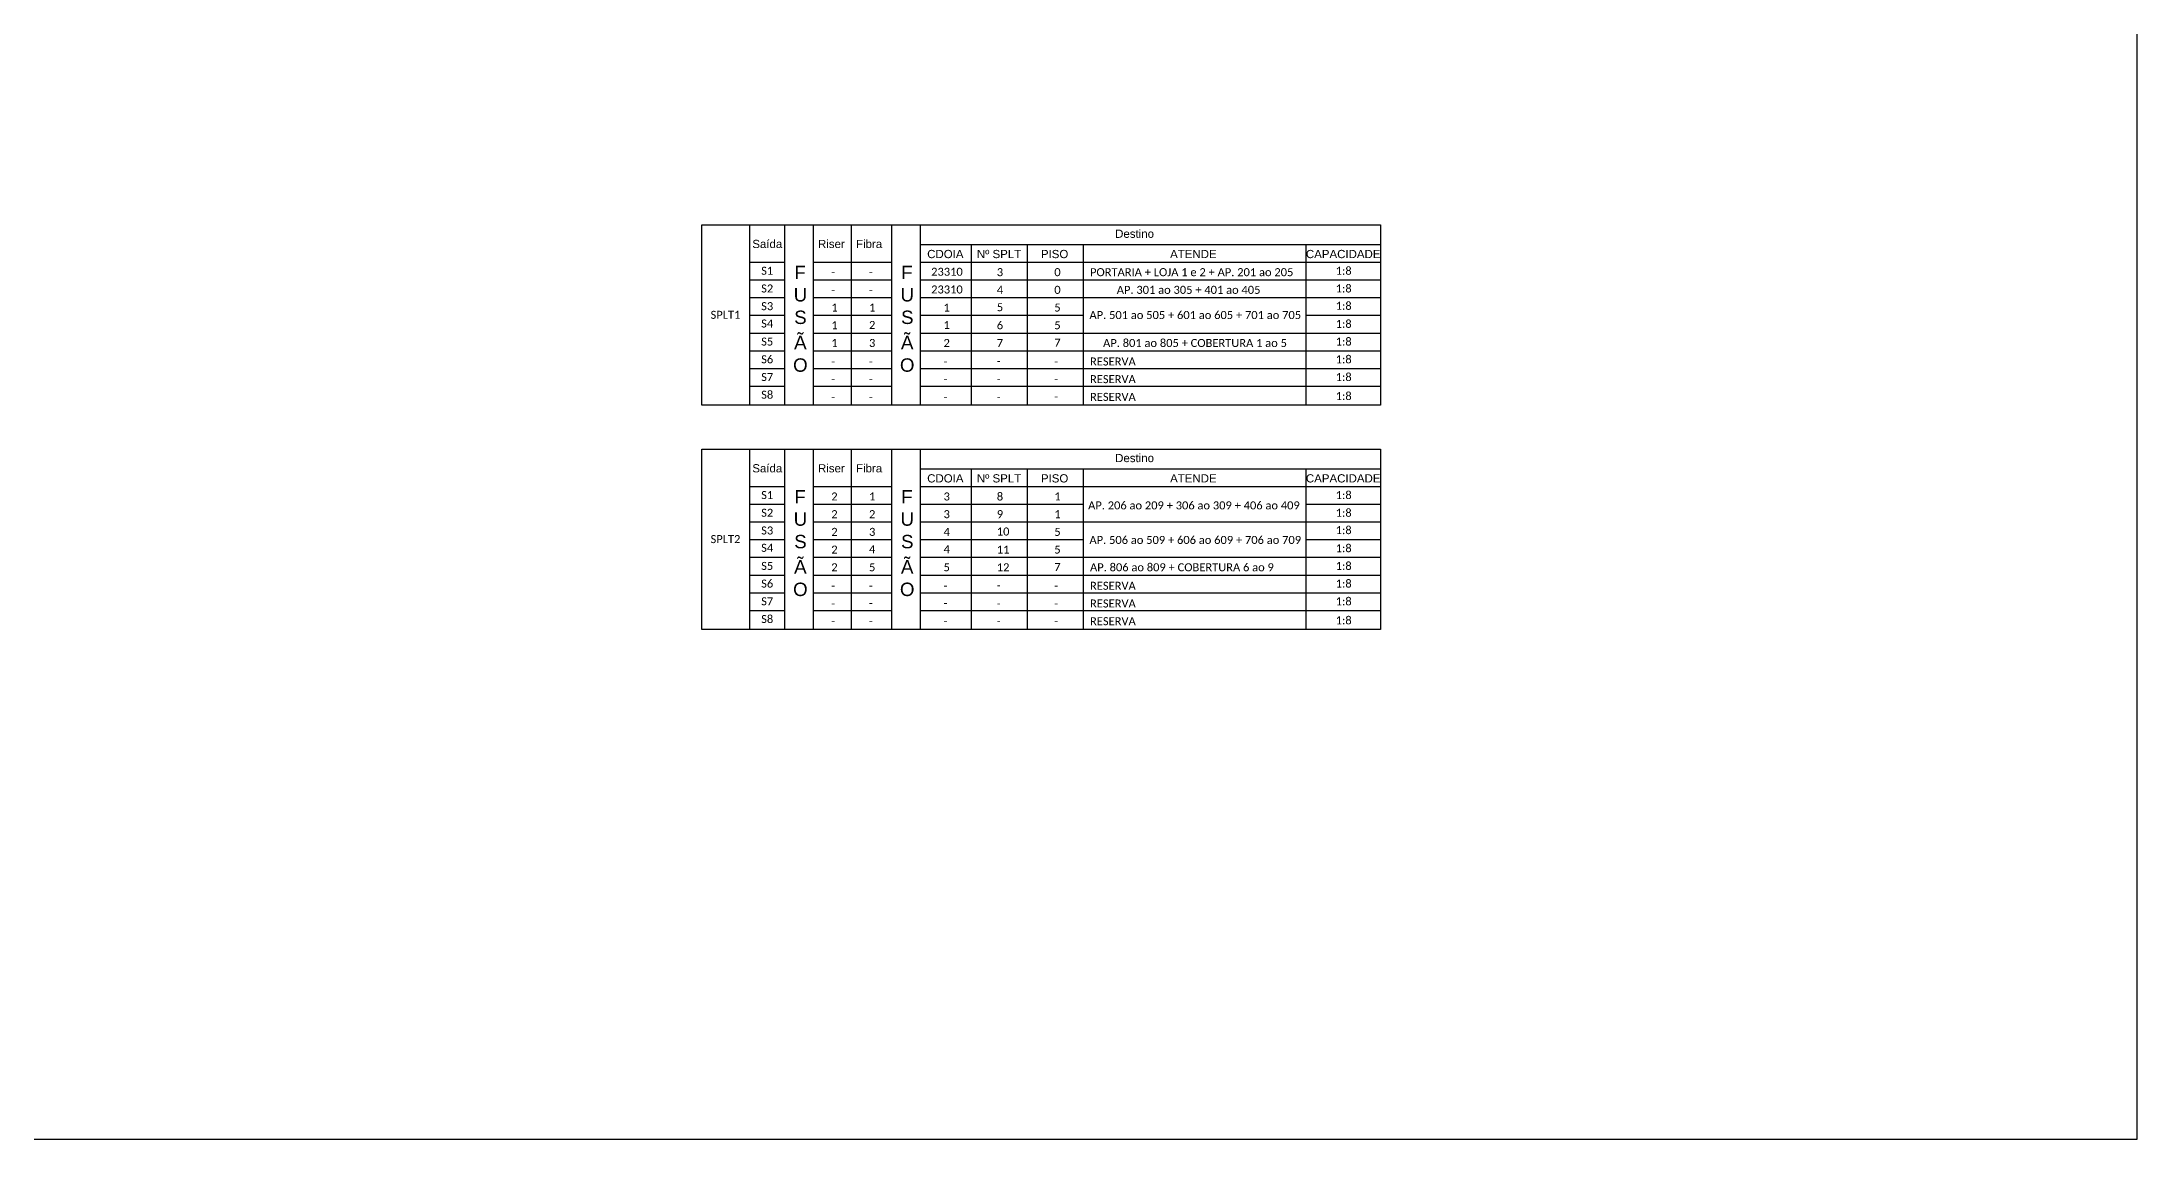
# Model space of a CAD drawing. Extents: x -89 to 749, y 705 to 1299.
# Drawn here: x 244 to 749, y 705 to 970 of the extents above; entities that cross this region are included whole.
import ezdxf
from ezdxf.enums import TextEntityAlignment as Align

# ---------------------------------------------------------------- set-up
doc = ezdxf.new("R2010")
doc.units = 0
doc.styles.add('ARIAL', font='arial.ttf')
doc.styles.add('WMF-Calibri0', font='CALIBRI.TTF')

msp = doc.modelspace()

# ---------------------------------------------------------------- linework, layer by layer
at = {"color": 7}
for p, q in [((403.31, 925.44), (566.93, 925.44)), ((403.31, 881.97), (403.31, 925.44)), ((414.78, 925.44), (414.78, 881.97)), ((423.26, 925.44), (423.26, 881.97)), ((430.22, 881.97), (430.22, 925.44)), ((439.31, 925.44), (439.31, 881.97)), ((449.01, 925.44), (449.01, 881.97)), ((455.98, 925.44), (455.98, 881.97)), ((566.93, 925.44), (566.93, 881.97)), ((455.98, 920.69), (566.93, 920.69)), ((468.24, 920.69), (468.24, 881.97)), ((481.77, 920.69), (481.77, 881.97)), ((495.26, 920.69), (495.26, 881.97)), ((548.87, 920.69), (548.87, 881.97)), ((414.78, 916.42), (423.26, 916.42)), ((430.22, 916.42), (449.01, 916.42)), ((455.98, 916.42), (566.93, 916.42)), ((414.78, 912.15), (423.26, 912.15)), ((430.22, 912.15), (449.01, 912.15)), ((455.98, 912.15), (566.93, 912.15)), ((414.78, 907.89), (423.26, 907.89)), ((430.22, 907.89), (449.01, 907.89)), ((455.98, 907.89), (566.93, 907.89)), ((414.78, 903.62), (423.26, 903.62)), ((414.78, 899.35), (423.26, 899.35)), ((430.22, 903.62), (449.01, 903.62)), ((430.22, 899.35), (449.01, 899.35)), ((455.98, 903.62), (495.26, 903.62)), ((455.98, 899.35), (566.93, 899.35)), ((548.87, 903.62), (566.93, 903.62)), ((414.78, 895.08), (423.26, 895.08)), ((430.22, 895.08), (449.01, 895.08)), ((455.98, 895.08), (566.93, 895.08)), ((414.78, 890.81), (423.26, 890.81)), ((430.22, 890.81), (449.01, 890.81)), ((455.98, 890.81), (566.93, 890.81)), ((414.78, 886.54), (423.26, 886.54)), ((430.22, 886.54), (449.01, 886.54)), ((455.98, 886.54), (566.93, 886.54)), ((566.93, 881.97), (403.31, 881.97)), ((403.31, 871.36), (566.93, 871.36)), ((403.31, 827.89), (403.31, 871.36)), ((414.78, 871.36), (414.78, 827.89)), ((423.26, 871.36), (423.26, 827.89)), ((430.22, 827.89), (430.22, 871.36)), ((439.31, 871.36), (439.31, 827.89)), ((449.01, 871.36), (449.01, 827.89)), ((455.98, 871.36), (455.98, 827.89)), ((566.93, 871.36), (566.93, 827.89)), ((455.98, 866.62), (566.93, 866.62)), ((468.24, 866.62), (468.24, 827.89)), ((481.77, 866.62), (481.77, 827.89)), ((495.26, 866.62), (495.26, 827.89)), ((548.87, 866.62), (548.87, 827.89)), ((414.78, 862.35), (423.26, 862.35)), ((430.22, 862.35), (449.01, 862.35)), ((455.98, 862.35), (566.93, 862.35)), ((414.78, 858.08), (423.26, 858.08)), ((414.78, 853.81), (423.26, 853.81)), ((430.22, 858.08), (449.01, 858.08)), ((430.22, 853.81), (449.01, 853.81)), ((455.98, 858.08), (495.26, 858.08)), ((455.98, 853.81), (566.93, 853.81)), ((548.87, 858.08), (566.93, 858.08)), ((414.78, 849.54), (423.26, 849.54)), ((430.22, 849.54), (449.01, 849.54)), ((455.98, 849.54), (495.26, 849.54)), ((548.87, 849.54), (566.93, 849.54)), ((414.78, 845.28), (423.26, 845.28)), ((430.22, 845.28), (449.01, 845.28)), ((455.98, 845.28), (566.93, 845.28)), ((414.78, 841.01), (423.26, 841.01)), ((430.22, 841.01), (449.01, 841.01)), ((455.98, 841.01), (566.93, 841.01)), ((414.78, 836.74), (423.26, 836.74)), ((430.22, 836.74), (449.01, 836.74)), ((455.98, 836.74), (566.93, 836.74)), ((414.78, 832.47), (423.26, 832.47)), ((430.22, 832.47), (449.01, 832.47)), ((455.98, 832.47), (566.93, 832.47)), ((566.93, 827.89), (403.31, 827.89))]:
    msp.add_line(p, q, dxfattribs=at)
msp.add_lwpolyline([(-89.32, 705.02), (749.25, 705.02), (749.25, 1299.02), (-89.32, 1299.02), (-89.32, 705.02)])

# ---------------------------------------------------------------- texts
at = {"color": 7, "style": 'ARIAL'}
for s, p in [('Destino', (507.62, 923.28)), ('Saída', (419.1, 920.82)), ('Riser', (434.54, 920.82)), ('Fibra', (443.64, 920.82)), ('CDOIA', (462.01, 918.39)), ('Nº SPLT', (474.95, 918.39)), ('PISO', (488.35, 918.39)), ('ATENDE', (521.79, 918.39)), ('CAPACIDADE', (557.9, 918.39)), ('Destino', (507.62, 869.21)), ('Saída', (419.1, 866.74)), ('Riser', (434.54, 866.74)), ('Fibra', (443.64, 866.74)), ('CDOIA', (462.01, 864.31)), ('Nº SPLT', (474.95, 864.31)), ('PISO', (488.35, 864.31)), ('ATENDE', (521.79, 864.31)), ('CAPACIDADE', (557.9, 864.31))]:
    msp.add_text(s, height=1.979, dxfattribs=at).set_placement(p, align=Align.MIDDLE_CENTER)
at = {"color": 7, "linetype": 'Continuous', "style": 'ARIAL'}
for s, p in [('F', (425.61, 912.33)), ('F', (451.36, 912.33)), ('U', (425.45, 906.95)), ('U', (451.2, 906.95)), ('S', (425.58, 901.52)), ('S', (451.33, 901.52)), ('Ã', (425.56, 895.45)), ('Ã', (451.31, 895.45)), ('O', (425.31, 890.01)), ('O', (451.06, 890.01)), ('F', (425.61, 858.26)), ('F', (451.36, 858.26)), ('U', (425.45, 852.88)), ('U', (451.2, 852.88)), ('S', (425.58, 847.45)), ('S', (451.33, 847.45)), ('Ã', (425.56, 841.37)), ('Ã', (451.31, 841.37)), ('O', (425.31, 835.94)), ('O', (451.06, 835.94))]:
    msp.add_text(s, height=3.23, dxfattribs=at).set_placement(p)
at = {"color": 7, "style": 'WMF-Calibri0'}
for s, height, p in [('23310', 1.928, (458.59, 913.15)), ('3', 1.93, (474.41, 913.05)), ('0', 1.93, (488.27, 913.05)), ('PORTARIA + LOJA 1 e 2 + AP. 201 ao 205', 1.9283, (496.88, 913.05)), ('-', 1.93, (434.52, 913.05)), ('-', 1.93, (434.52, 908.79)), ('-', 1.93, (443.61, 913.05)), ('-', 1.93, (443.61, 908.79)), ('23310', 1.928, (458.59, 908.88)), ('4', 1.93, (474.41, 908.79)), ('0', 1.93, (488.27, 908.79)), ('AP. 301 ao 305 + 401 ao 405', 1.9283, (503.32, 908.79)), ('1', 1.93, (434.52, 904.52)), ('1', 1.93, (443.61, 904.52)), ('1', 1.93, (461.58, 904.52)), ('5', 1.93, (474.41, 904.6)), ('5', 1.93, (488.27, 904.52)), ('AP. 501 ao 505 + 601 ao 605 + 701 ao 705', 1.9283, (496.74, 902.72)), ('1', 1.93, (434.52, 900.25)), ('2', 1.93, (443.61, 900.33)), ('1', 1.93, (461.58, 900.33)), ('6', 1.93, (474.41, 900.25)), ('5', 1.93, (488.27, 900.25)), ('1', 1.93, (434.52, 895.98)), ('3', 1.93, (443.61, 895.98)), ('2', 1.93, (461.58, 895.98)), ('7', 1.93, (474.41, 895.98)), ('7', 1.93, (488.27, 896.06)), ('AP. 801 ao 805 + COBERTURA 1 ao 5', 1.9283, (500.03, 895.98)), ('-', 1.93, (434.52, 891.52)), ('-', 1.93, (443.61, 891.52)), ('-', 1.93, (461.58, 891.52)), ('-', 1.93, (474.41, 891.61)), ('-', 1.93, (488.27, 891.52)), ('RESERVA', 1.928, (496.88, 891.52)), ('RESERVA', 1.928, (496.88, 887.26)), ('-', 1.93, (434.52, 887.26)), ('-', 1.93, (434.52, 882.99)), ('-', 1.93, (443.61, 887.34)), ('-', 1.93, (443.61, 882.99)), ('-', 1.93, (461.58, 887.34)), ('-', 1.93, (461.58, 882.99)), ('-', 1.93, (474.41, 887.26)), ('-', 1.93, (474.41, 882.99)), ('-', 1.93, (488.27, 887.26)), ('-', 1.93, (488.27, 883.07)), ('RESERVA', 1.928, (496.88, 882.99)), ('2', 1.93, (434.52, 858.98)), ('1', 1.93, (443.61, 858.98)), ('3', 1.93, (461.58, 858.98)), ('8', 1.93, (474.41, 858.98)), ('1', 1.93, (488.27, 858.98)), ('AP. 206 ao 209 + 306 ao 309 + 406 ao 409', 1.9283, (496.42, 856.83)), ('2', 1.93, (434.52, 854.71)), ('2', 1.93, (443.61, 854.71)), ('3', 1.93, (461.58, 854.71)), ('9', 1.93, (474.41, 854.71)), ('1', 1.93, (488.27, 854.71)), ('2', 1.93, (434.52, 850.44)), ('3', 1.93, (443.61, 850.44)), ('4', 1.93, (461.58, 850.44)), ('10', 1.928, (474.41, 850.53)), ('5', 1.93, (488.27, 850.44)), ('AP. 506 ao 509 + 606 ao 609 + 706 ao 709 ', 1.9283, (496.74, 848.5)), ('2', 1.93, (434.52, 846.17)), ('2', 1.93, (434.52, 841.91)), ('4', 1.93, (443.61, 846.26)), ('5', 1.93, (443.61, 841.91)), ('4', 1.93, (461.58, 846.26)), ('5', 1.93, (461.58, 841.91)), ('11', 1.928, (474.41, 846.17)), ('12', 1.928, (474.41, 841.91)), ('5', 1.93, (488.27, 846.17)), ('7', 1.93, (488.27, 841.99)), ('AP. 806 ao 809 + COBERTURA 6 ao 9 ', 1.9283, (496.88, 841.91)), ('-', 1.93, (434.52, 837.45)), ('-', 1.93, (443.61, 837.45)), ('-', 1.93, (461.58, 837.45)), ('-', 1.93, (474.41, 837.54)), ('-', 1.93, (488.27, 837.45)), ('RESERVA', 1.928, (496.88, 837.45)), ('-', 1.93, (434.52, 833.18)), ('-', 1.93, (443.61, 833.27)), ('-', 1.93, (461.58, 833.27)), ('-', 1.93, (474.41, 833.18)), ('-', 1.93, (488.27, 833.18)), ('RESERVA', 1.928, (496.88, 833.18)), ('-', 1.93, (434.52, 828.91)), ('-', 1.93, (443.61, 828.91)), ('-', 1.93, (461.58, 828.91)), ('-', 1.93, (474.41, 828.91)), ('-', 1.93, (488.27, 829)), ('RESERVA', 1.928, (496.88, 828.91))]:
    msp.add_text(s, height=height, dxfattribs=at).set_placement(p)
at = {"color": 7, "lineweight": 0, "style": 'WMF-Calibri0', "flags": 8}
for tag, p, s in [('S1', (417.62, 913.39), 'S1'), ('1:8', (556.09, 913.39), '1:8'), ('S2', (417.62, 909.12), 'S2'), ('1:8', (556.09, 909.12), '1:8'), ('SPLT1', (405.42, 902.77), 'XX'), ('S3', (417.62, 904.85), 'S3'), ('1:8', (556.09, 904.94), '1:8'), ('S4', (417.62, 900.67), 'S4'), ('1:8', (556.09, 900.59), '1:8'), ('S5', (417.62, 896.32), 'S5'), ('S6', (417.62, 892.05), 'S6'), ('1:8', (556.09, 896.32), '1:8'), ('1:8', (556.09, 892.05), '1:8'), ('S7', (417.62, 887.78), 'S7'), ('1:8', (556.09, 887.78), '1:8'), ('S8', (417.62, 883.51), 'S8'), ('1:8', (556.09, 883.2), '1:8'), ('S1', (417.62, 859.32), 'S1'), ('1:8', (556.09, 859.32), '1:8'), ('S2', (417.62, 855.05), 'S2'), ('1:8', (556.09, 855.05), '1:8'), ('SPLT2', (405.42, 848.7), 'XX'), ('S3', (417.62, 850.78), 'S3'), ('S4', (417.62, 846.6), 'S4'), ('1:8', (556.09, 850.87), '1:8'), ('1:8', (556.09, 846.51), '1:8'), ('S5', (417.62, 842.24), 'S5'), ('1:8', (556.09, 842.24), '1:8'), ('S6', (417.62, 837.98), 'S6'), ('1:8', (556.09, 837.98), '1:8'), ('S7', (417.62, 833.71), 'S7'), ('1:8', (556.09, 833.71), '1:8'), ('S8', (417.62, 829.44), 'S8'), ('1:8', (556.09, 829.13), '1:8')]:
    msp.add_attdef(tag, p, s, height=1.928, dxfattribs=at)

doc.saveas('drawing.dxf')
